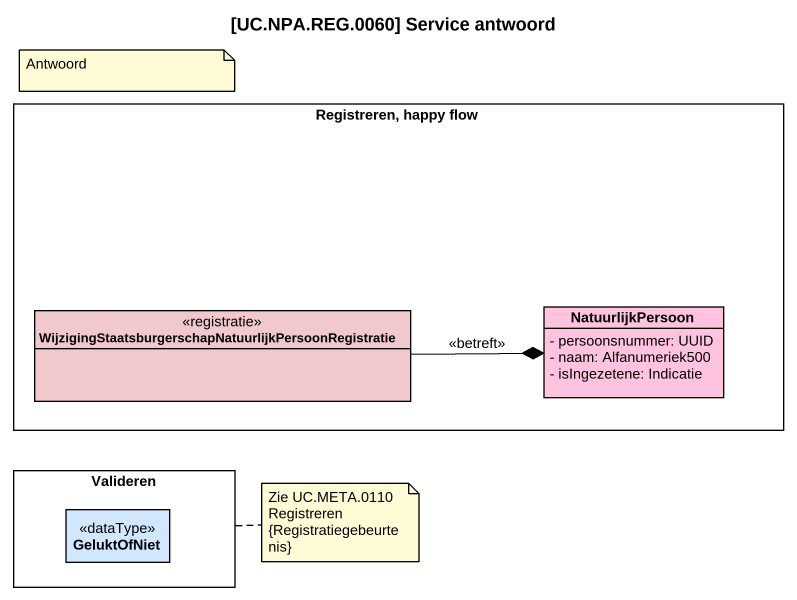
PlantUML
@startuml
title [UC.NPA.REG.0060] Service antwoord
hide circle
hide empty members
skinparam classAttributeIconSize 0
rectangle "Registreren, happy flow" as Registreren_happy_flow {
  class "WijzigingStaatsburgerschapNatuurlijkPersoonRegistratie" as WijzigingStaatsburgerschapNa <<registratie>> #F0C8CD
  class NatuurlijkPersoon #FFC3DF {
    - persoonsnummer: UUID
    - naam: Alfanumeriek500
    - isIngezetene: Indicatie
  }
}
rectangle Valideren {
  class GeluktOfNiet <<dataType>> #D0E7FE
}
WijzigingStaatsburgerschapNa -right-* NatuurlijkPersoon : <<betreft>>
note as N1
  Antwoord
end note
note right of Valideren : Zie UC.META.0110 Registreren {Registratiegebeurtenis}
@enduml
